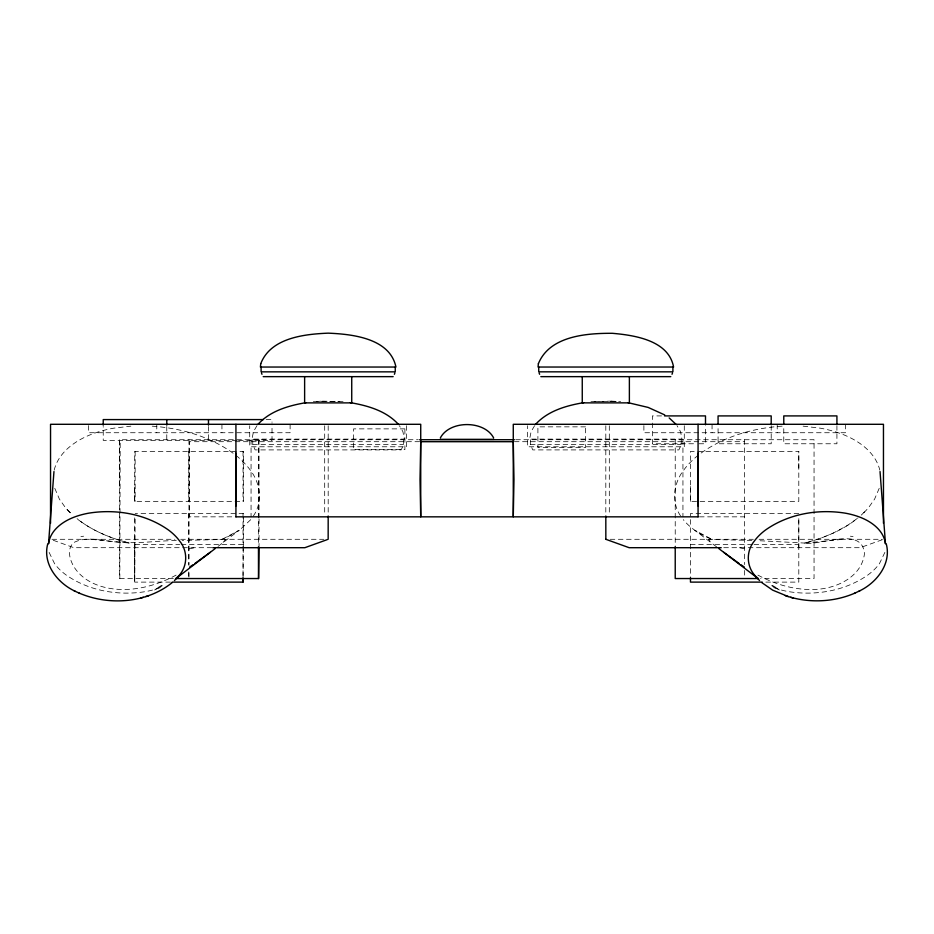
<?xml version="1.0" encoding="UTF-8"?>
<svg xmlns="http://www.w3.org/2000/svg" width="934" height="934" viewBox="0 0 934 934"><rect width="100%" height="100%" fill="white"/><g stroke="black" fill="none" stroke-linecap="round" stroke-linejoin="round"><path stroke-width="0.7" stroke-dasharray="4.67 3.5" d="M119.645 485.995L119.645 439.727L418.269 439.727M134.706 547.838L134.706 582.115L171.004 582.115M134.706 501.348L134.706 451.391L243.47 451.391L243.47 501.348L134.706 501.348L134.706 484.688M690.471 501.348L690.471 451.391L798.803 451.391L798.803 501.348L690.471 501.348L690.471 484.688M798.803 547.838L798.803 517.845L798.803 582.115L763.171 582.115M798.803 468.039L798.803 451.391M134.706 517.845L134.706 582.115L135.115 517.786M243.307 546.518L243.47 513.56L135.138 513.56M243.062 577.002L243.284 548.562M119.821 578.543L120.206 439.727M879.209 488.33L874.563 499.176L868.678 507.477A80.814 47.377 -15.8 0 1 861.592 514.821M54.172 470.152C58.223 453.55 72.969 442.296 87.936 435.769A131.671 77.195 15.8 0 1 113.808 428.157L130.877 426.149M884.872 552.391L879.466 563.611A53.95 31.628 -15.8 0 1 868.27 574.714C845.457 590.872 815.826 596.032 788.483 591.607A87.784 51.463 -15.8 0 1 771.227 586.54M403.605 439.108L403.605 444.514L401.188 449.908L255.122 449.908L252.764 444.514L252.764 439.108M681.236 439.097L681.236 444.502L678.878 449.908L532.754 449.908L530.395 444.502L530.395 439.108M253.254 516.163C263.038 502.317 260.434 483.076 250.3 470.152A80.931 47.447 15.8 0 0 233.5 453.504C209.87 436.365 180.764 428.076 151.892 426.149M256.955 425.706L253.453 431.671L251.993 439.108L404.375 439.108L402.904 431.671L399.413 425.706M534.587 425.694L531.096 431.671L529.625 439.108L682.007 439.097L680.547 431.66L677.045 425.694M250.709 519.666L240.505 529.321L231.749 534.867L221.732 539.513L182.095 540.424M861.276 515.113L866.892 509.52M223.086 542.397L225.456 539.665L221.732 539.513L239.186 530.279L217.342 546.939M856.91 518.697L847.278 525.573L832.614 533.419L818.99 538.86L804.676 543.063L756.657 540.588M176.106 575.111C162.212 582.582 146.953 587.825 131.169 589.156A70.482 54.207 0 0 1 121.689 589.471C103.989 589.191 84.679 583.038 74.498 567.662C69.91 560.54 66.349 549.122 73.681 542.596C87.994 535.135 105.11 542 120.323 542.187C139.271 543.915 158.325 540.494 177.343 540.588M882.291 539.724L860.132 547.698L722.122 547.698M757.894 575.111C771.788 582.582 787.047 587.825 802.831 589.156A70.482 54.207 0 0 0 812.311 589.471C834.237 589.646 861.405 577.994 864.452 553.885C862.631 525.772 820.694 545.935 804.676 543.063C822.947 538.299 840.892 531.131 855.964 519.549A80.814 47.377 -15.8 0 0 857.914 517.996M804.676 543.063L842.421 539.385M782.108 426.149C753.236 428.076 724.13 436.365 700.5 453.504A80.931 47.447 -15.8 0 0 683.7 470.152C673.566 483.076 670.962 502.317 680.746 516.163M313.322 401.737L339.801 401.457M590.953 401.737L611.536 401.118M316.556 401.457L322.44 401.118M594.199 401.445L620.678 401.737M322.463 401.118L343.047 401.737M661.529 415.91L652.352 415.91L652.352 443.767L696.332 443.767M266.202 419.588L272.016 419.588L272.016 422.355M515.731 439.727L814.051 439.727L814.051 578.543L760.545 578.543M237.096 440.369L103.23 440.369L103.23 426.511M238.555 440.369L272.016 440.369L272.016 423.744M419.635 441.7L189.357 441.7L189.357 516.841L234.539 516.841M514.365 441.7L744.643 441.7M699.006 443.767L705.497 443.767L705.497 425.659M252.764 444.514L403.605 444.514M530.395 444.502L681.236 444.502M798.803 513.56L690.471 513.56L690.471 577.002M699.461 516.841L744.643 516.841M51.989 539.292L174.903 539.292M180.682 539.292L323.841 539.292M610.159 539.292L753.318 539.292M759.097 539.292L882.011 539.292M135.01 544.557L179.783 544.557M181.231 544.557L243.33 544.557M690.471 544.557L752.582 544.557M754.03 544.557L798.803 544.557M211.878 547.698L73.868 547.698L51.393 539.607M173.327 578.543L119.645 578.543L119.645 439.727M751.905 540.424L708.731 539.455L710.914 542.397M611.56 401.118L617.444 401.445M91.579 539.385L129.324 543.063C111.053 538.299 93.108 531.131 78.036 519.549A80.814 47.377 15.8 0 1 76.086 517.996M803.123 426.149L820.192 428.157A131.671 77.195 -15.8 0 1 846.064 435.769C861.031 442.296 875.777 453.55 879.828 470.152M129.324 543.063C110.609 538.334 92.279 530.781 77.09 518.697M716.658 546.939L694.814 530.279L712.268 539.513C701.329 535.147 690.833 528.866 683.291 519.666M67.108 509.52L72.724 515.113M49.128 552.391L54.534 563.611A53.95 31.628 15.8 0 0 65.73 574.714C88.543 590.872 118.174 596.032 145.517 591.607A87.784 51.463 15.8 0 0 162.773 586.54M54.791 488.33L59.437 499.176L65.322 507.477A80.814 47.377 15.8 0 0 72.408 514.821M845.387 424.293L845.387 432.734L643.888 432.734L643.888 424.293M836.922 425.659L836.922 443.767L783.778 443.767L783.778 425.659M777.216 424.293L777.216 432.734M771.204 425.659L771.204 443.767L718.071 443.767L718.071 425.659M744.643 439.727L744.643 564.615M744.643 570.452L744.643 577.095M712.058 424.293L712.058 432.734M684.283 425.706L684.283 446.779L527.36 446.779L527.36 425.706M682.941 439.727L682.941 516.841M675.224 439.727L675.224 547.721M609.307 425.741L609.307 515.393M605.816 425.752L605.816 514.541M406.64 425.706L406.64 446.779L249.717 446.779L249.717 425.706M328.184 425.752L328.184 514.541M324.693 425.741L324.693 515.393M290.112 424.293L290.112 432.734L88.613 432.734L88.613 424.293M259.033 439.727L259.033 517.483M259.033 518.919L259.033 547.721M258.473 439.727L258.473 545.281M251.059 439.727L251.059 516.841M243.027 451.391L243.027 501.348M243.027 513.56L243.027 576.278M221.942 424.293L221.942 432.734M208.48 426.511L208.48 440.369M188.948 439.727L188.948 565.525M188.948 572.752L188.948 577.095M188.773 451.391L188.773 501.348M188.773 513.56L188.773 564.615M188.773 571.912L188.773 576.278M166.777 426.511L166.777 440.369M156.784 424.293L156.784 432.734M135.138 451.391L135.138 501.348M189.182 548.912A105.635 3.164 -14.1 0 1 194.517 547.721M154.635 589.973A187.676 5.3 -32.2 0 1 157.729 588.105M80.931 536.653A153.398 21.459 19.4 0 1 83.605 536.198M739.483 547.721A105.635 3.164 14.1 0 1 744.818 548.912M776.271 588.105A187.676 5.3 32.2 0 1 779.365 589.973M850.395 536.198A153.398 21.459 -19.4 0 1 853.069 536.653M585.513 426.85L537.902 426.85L537.902 447.619L585.513 447.619L585.513 426.85M404.901 428.869L353.589 428.869L353.589 449.639L404.901 449.639L404.901 428.869"/><path stroke-width="1.4" d="M172.206 582.115L243.027 582.115L243.05 579.559M259.033 547.721L258.636 578.543L176.222 578.543M235.812 506.146L235.835 453.037M698.165 453.037L698.188 506.146M48.545 543.518L53.962 471.577M48.626 543.693C50.016 531.399 60.838 522.842 71.498 518.23A87.784 51.463 15.8 0 1 88.742 513.163C116.096 508.738 145.716 513.898 168.54 530.057A53.95 31.628 15.8 0 1 179.737 541.16C188.761 552.029 187.465 569.226 176.269 578.099M47.774 543.775C42.275 563.879 57.581 583.085 75.024 591.187M440.346 437.941C449.663 420.125 484.337 420.125 493.654 437.941M394.382 374.289L394.86 373.075M672.013 374.277L672.492 373.075M257.796 424.526C270.008 410.913 288.618 405.601 306.06 402.647M535.427 424.526C547.651 410.913 566.249 405.601 583.703 402.647M174.448 580.539L177.717 577.165M172.136 582.653C144.992 604.45 104.678 606.131 74.09 590.732M175.51 578.846L215.042 548.69M210.255 552.321L194.704 563.634M193.105 564.731L189.742 566.973M858.976 591.187C876.419 583.085 891.725 563.879 886.226 543.775M790.666 597.281C811.693 603.095 834.833 601.811 854.89 593.125M854.26 593.429L859.91 590.732M328.161 539.303L328.184 516M327.32 539.607L304.858 547.698L212.8 547.698M145.739 596.569L148.716 595.705M140.59 598.075L143.334 597.281M263.201 376.647L393.167 376.647M540.833 376.647L670.799 376.647M664.564 415.91L705.497 415.91L705.497 424.269M263.283 419.588L103.23 419.588L103.23 425.133M440.218 439.342L493.782 439.342M419.646 439.727L514.354 439.727M235.823 516.841L698.177 516.841M721.2 547.698L629.142 547.698L605.909 539.327M758.163 578.543L675.224 578.543L675.224 546.729M762.237 582.115L690.471 582.115L690.471 577.737M627.94 402.647L648.149 407.422L664.716 414.929M350.297 402.647C367.751 405.601 386.349 410.913 398.573 424.526M761.864 582.653L772.628 590.125L788.261 596.569M785.284 595.705L793.41 598.075M605.839 539.303L605.816 516M79.11 593.125L79.74 593.429M744.258 566.973L740.895 564.731M739.296 563.634L723.745 552.321M718.958 548.69L758.49 578.846M669.164 417.93L676.204 424.515M757.731 578.099C746.535 569.226 745.239 552.029 754.263 541.16A53.95 31.628 -15.8 0 1 765.46 530.057C788.284 513.898 817.904 508.738 845.258 513.163A87.784 51.463 -15.8 0 1 862.502 518.23C873.162 522.842 883.984 531.399 885.374 543.693M756.283 577.165L759.552 580.539M539.14 373.075L539.618 374.277M261.497 373.075L261.987 374.289M880.038 471.577L885.455 543.518M883.459 523.274L883.459 424.293L513.268 424.293L513.268 516.841L513.98 479.527L513.268 441.7L420.732 441.7L420.02 479.527L420.732 516.841L420.732 424.293L50.541 424.293L50.541 523.274M836.922 424.269L836.922 415.91L783.778 415.91L783.778 424.269M771.204 424.269L771.204 415.91L718.071 415.91L718.071 424.269M698.072 424.293L698.072 516.841M672.9 367.027L672.9 371.837L538.731 371.837L538.731 367.039M629.376 376.647L629.376 402.869L582.267 402.869L582.256 376.647M395.257 367.039L395.257 371.849L261.1 371.849L261.1 367.039M351.733 376.647L351.733 402.881L304.624 402.881L304.624 376.647M258.473 546.729L258.473 578.543M243.027 577.737L243.027 582.115M235.928 424.293L235.928 516.841M208.48 419.588L208.48 425.133M166.777 419.588L166.777 425.133M158.126 587.86A187.676 5.3 -32.2 0 1 161.851 585.618M772.149 585.618A187.676 5.3 32.2 0 1 775.874 587.86M260.738 363.723L260.411 367.039L395.946 367.039C389.968 338.318 352.503 334.138 328.184 333.158C304.099 334.138 270.615 337.898 260.738 363.723M538.381 363.711L538.054 367.039L673.577 367.027C668.709 340.466 634.851 335.248 612.424 333.31C586.412 333.158 549.612 335.96 538.381 363.711"/></g></svg>
